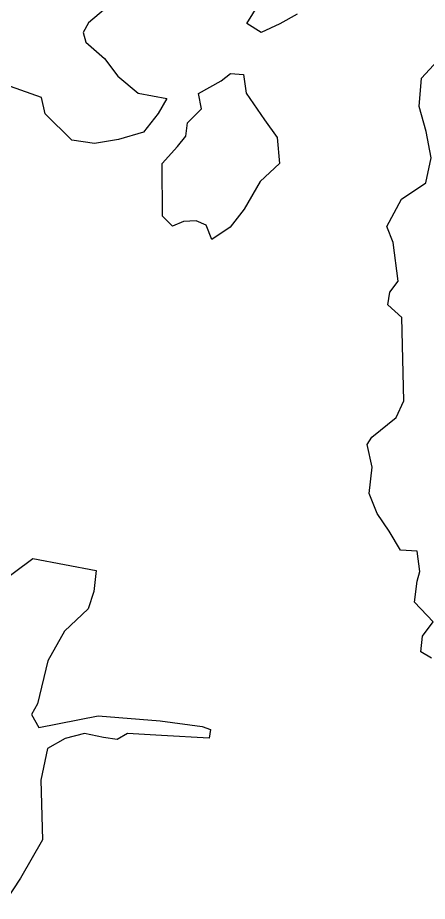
# Model space of a CAD drawing. Extents: x 552101 to 560756, y 1825061 to 1833835.
# Drawn here: x 554006 to 554503, y 1830299 to 1831373 of the extents above; entities that cross this region are included whole.
import ezdxf

# ---------------------------------------------------------------- set-up
doc = ezdxf.new("R2010")
doc.units = 0
doc.layers.add('2', color=7, linetype='Continuous')

msp = doc.modelspace()

# ---------------------------------------------------------------- linework, layer by layer
at = {"layer": '2'}
for points in [[(554345.5, 1831377), (554324.5, 1831365), (554301.6, 1831354.6), (554284.3, 1831365.4), (554349.1, 1831470.3)], [(554125.8, 1831395.2), (554092.3, 1831366.3), (554085.6, 1831354.7), (554088.8, 1831342.8), (554111.6, 1831322.9), (554127.9, 1831301.7), (554152.2, 1831281), (554187.1, 1831274.4), (554176.6, 1831256.3), (554158.8, 1831233.7), (554128.6, 1831224.6), (554099.5, 1831219.9), (554071.9, 1831223.9), (554039.5, 1831255.8), (554035.2, 1831275.8), (553965, 1831300.5)], [(554508.4, 1830594.7), (554495.7, 1830602.3), (554497.4, 1830621.3), (554510.3, 1830639), (554487.7, 1830662.6), (554491.1, 1830688.3), (554494.2, 1830699.8), (554491.1, 1830724.8), (554470.9, 1830726), (554457, 1830749), (554442.6, 1830770.4), (554432.9, 1830794.6), (554436.3, 1830826.7), (554430.2, 1830854), (554436, 1830863.3), (554465.5, 1830887.1), (554474.9, 1830907.2), (554472.6, 1831008.5), (554455.4, 1831023.7), (554457.7, 1831039.3), (554467.9, 1831052.5), (554462, 1831099.4), (554454.2, 1831118.9), (554472.2, 1831152), (554501.4, 1831172.2), (554508, 1831202.3), (554502.2, 1831234.3), (554493.6, 1831264.6), (554496.3, 1831299.3), (554525.6, 1831330.6)], [(554280.1, 1831303.4), (554283.4, 1831280.9), (554305.9, 1831248.6), (554321.1, 1831227.2), (554324, 1831195.3), (554300.5, 1831173.5), (554281.2, 1831140.2), (554264.1, 1831118.3), (554242, 1831103), (554235.1, 1831120.5), (554222.8, 1831125.9), (554207.5, 1831125.2), (554194.1, 1831119.4), (554181.8, 1831131.7), (554181.4, 1831195.5), (554200.3, 1831216.2), (554210.4, 1831228.9), (554212.3, 1831244.9), (554229.3, 1831261.9), (554225.7, 1831280.4), (554253.3, 1831296), (554264.5, 1831304.8), (554280.1, 1831303.4)], [(553979.6, 1830682.5), (554024.7, 1830715.9), (554101.6, 1830701), (554098.7, 1830675.6), (554091.6, 1830654.5), (554062.9, 1830627.5), (554042.9, 1830591.4), (554030.2, 1830539.3), (554023.1, 1830526.4), (554031.9, 1830510.3), (554104, 1830524.6), (554178.9, 1830518.6), (554230, 1830511.8), (554240.3, 1830507.9), (554238.5, 1830497.3), (554180.7, 1830500.8), (554139.5, 1830503.3), (554127, 1830495.9), (554110.4, 1830498.4), (554087.3, 1830503.3), (554063.8, 1830496.9), (554042.2, 1830484.9), (554034.3, 1830446.6), (554036.2, 1830374), (554009.5, 1830327.3), (553991, 1830299.3)]]:
    msp.add_lwpolyline(points, dxfattribs=at)

doc.saveas('drawing.dxf')
